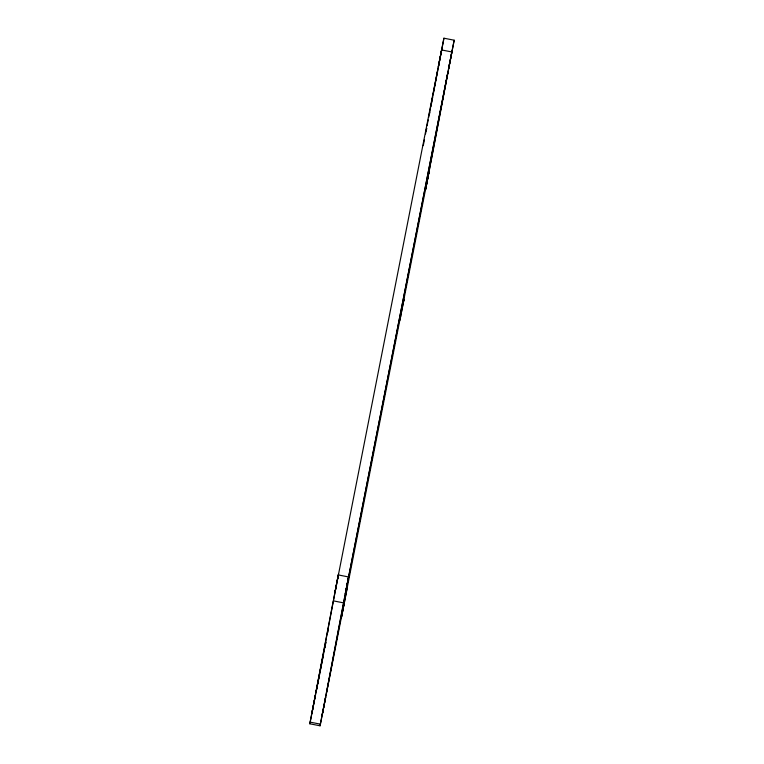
<?xml version="1.0" encoding="UTF-8"?>
<svg xmlns="http://www.w3.org/2000/svg" width="764" height="764" viewBox="0 0 764 764"><rect width="100%" height="100%" fill="white"/><g stroke="black" fill="none" stroke-linecap="round" stroke-linejoin="round"><path stroke-width="1.15" d="M309.831 723.794L333.276 600.848L343.513 602.853L320.068 725.8L309.831 723.794L319.696 673.772M430.724 163.152L454.169 40.206L443.932 38.2L433.159 94.669M400.594 316.554L399.925 320.154L404.06 299.154L403.545 301.56M315.255 696.147L315.408 695.316L314.787 698.391M347.2 584.212L348.785 576.027L348.174 579.064M423.285 145.618L424.402 139.774M425.519 133.929L426.627 128.085M427.076 125.745L428.193 119.9M428.633 117.57L437.552 70.813M426.264 130.825L426.713 128.495M429.378 114.495L429.826 112.165M430.944 106.33L432.72 96.999M326.448 693.187L348.069 579.809M333.505 599.664L336.676 583.486M315.007 697.408L311.951 712.955L313.526 704.838M343.743 601.669L346.474 587.755M347.486 586.551L341.508 617.15L344.535 601.554M430.495 164.336L427.277 180.753M336.227 585.749L335.09 591.68L336.513 584.517M336.962 582.216L338.548 574.022L337.125 581.184M439.988 58.245L438.355 66.697L440.436 55.944M440.179 57.462L441.812 49.02L440.866 53.776M346.073 589.818L345.328 593.676L454.169 40.206M346.102 589.541L346.913 585.491M450.225 60.251C444.524 89.694 456.118 30.025 450.416 59.468M427.725 178.48L428.91 172.311L425.672 189.061M336.351 585.004L337.85 577.355M324.261 650.202L316.201 691.181L337.831 577.804L443.932 38.2M313.975 702.527L314.405 700.33M324.729 647.862L325.875 642.008M327.718 632.64L328.176 630.3M320.154 671.461L323.573 654.06M324.719 648.264L325.856 642.467M346.598 587L347.601 581.872M347.792 580.993L447.799 72.819L426.169 186.196L320.068 725.8M324.213 704.532L322.198 714.961L323.191 709.947M323.621 707.75L325.645 697.322L324.652 702.336M426.828 183.054L425.452 189.988L427.649 178.996M441.592 49.946L451.83 51.952M338.328 574.939L348.565 576.944M310.136 722.142L320.383 724.148"/></g></svg>
